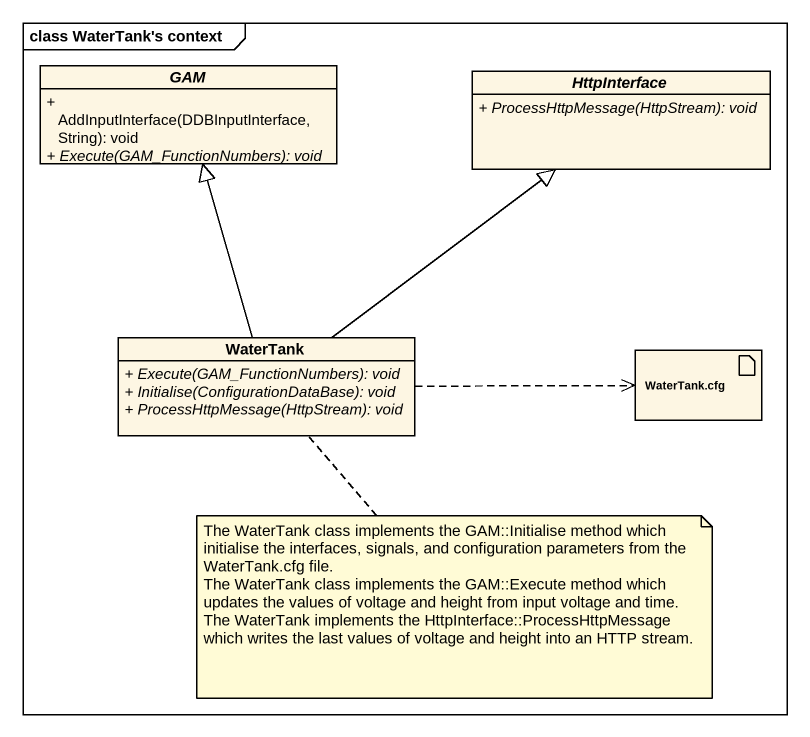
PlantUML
@startuml
mainframe class WaterTank's context
allowmixing
hide circle
hide empty members
skinparam classAttributeIconSize 0
abstract class GAM {
  + AddInputInterface(DDBInputInterface, String): void
  {abstract} + Execute(GAM_FunctionNumbers): void
}
abstract class HttpInterface {
  {abstract} + ProcessHttpMessage(HttpStream): void
}
class WaterTank {
  {abstract} + Execute(GAM_FunctionNumbers): void
  {abstract} + Initialise(ConfigurationDataBase): void
  {abstract} + ProcessHttpMessage(HttpStream): void
}
artifact "WaterTank.cfg" as WaterTank_cfg
WaterTank -up-|> GAM
WaterTank -up-|> HttpInterface
WaterTank .right.> WaterTank_cfg
note bottom of WaterTank
  The WaterTank class implements the GAM::Initialise method which initialise the interfaces, signals, and configuration parameters from the WaterTank.cfg file.
  The WaterTank class implements the GAM::Execute method which updates the values of voltage and height from input voltage and time.
  The WaterTank implements the HttpInterface::ProcessHttpMessage which writes the last values of voltage and height into an HTTP stream.
end note
@enduml
